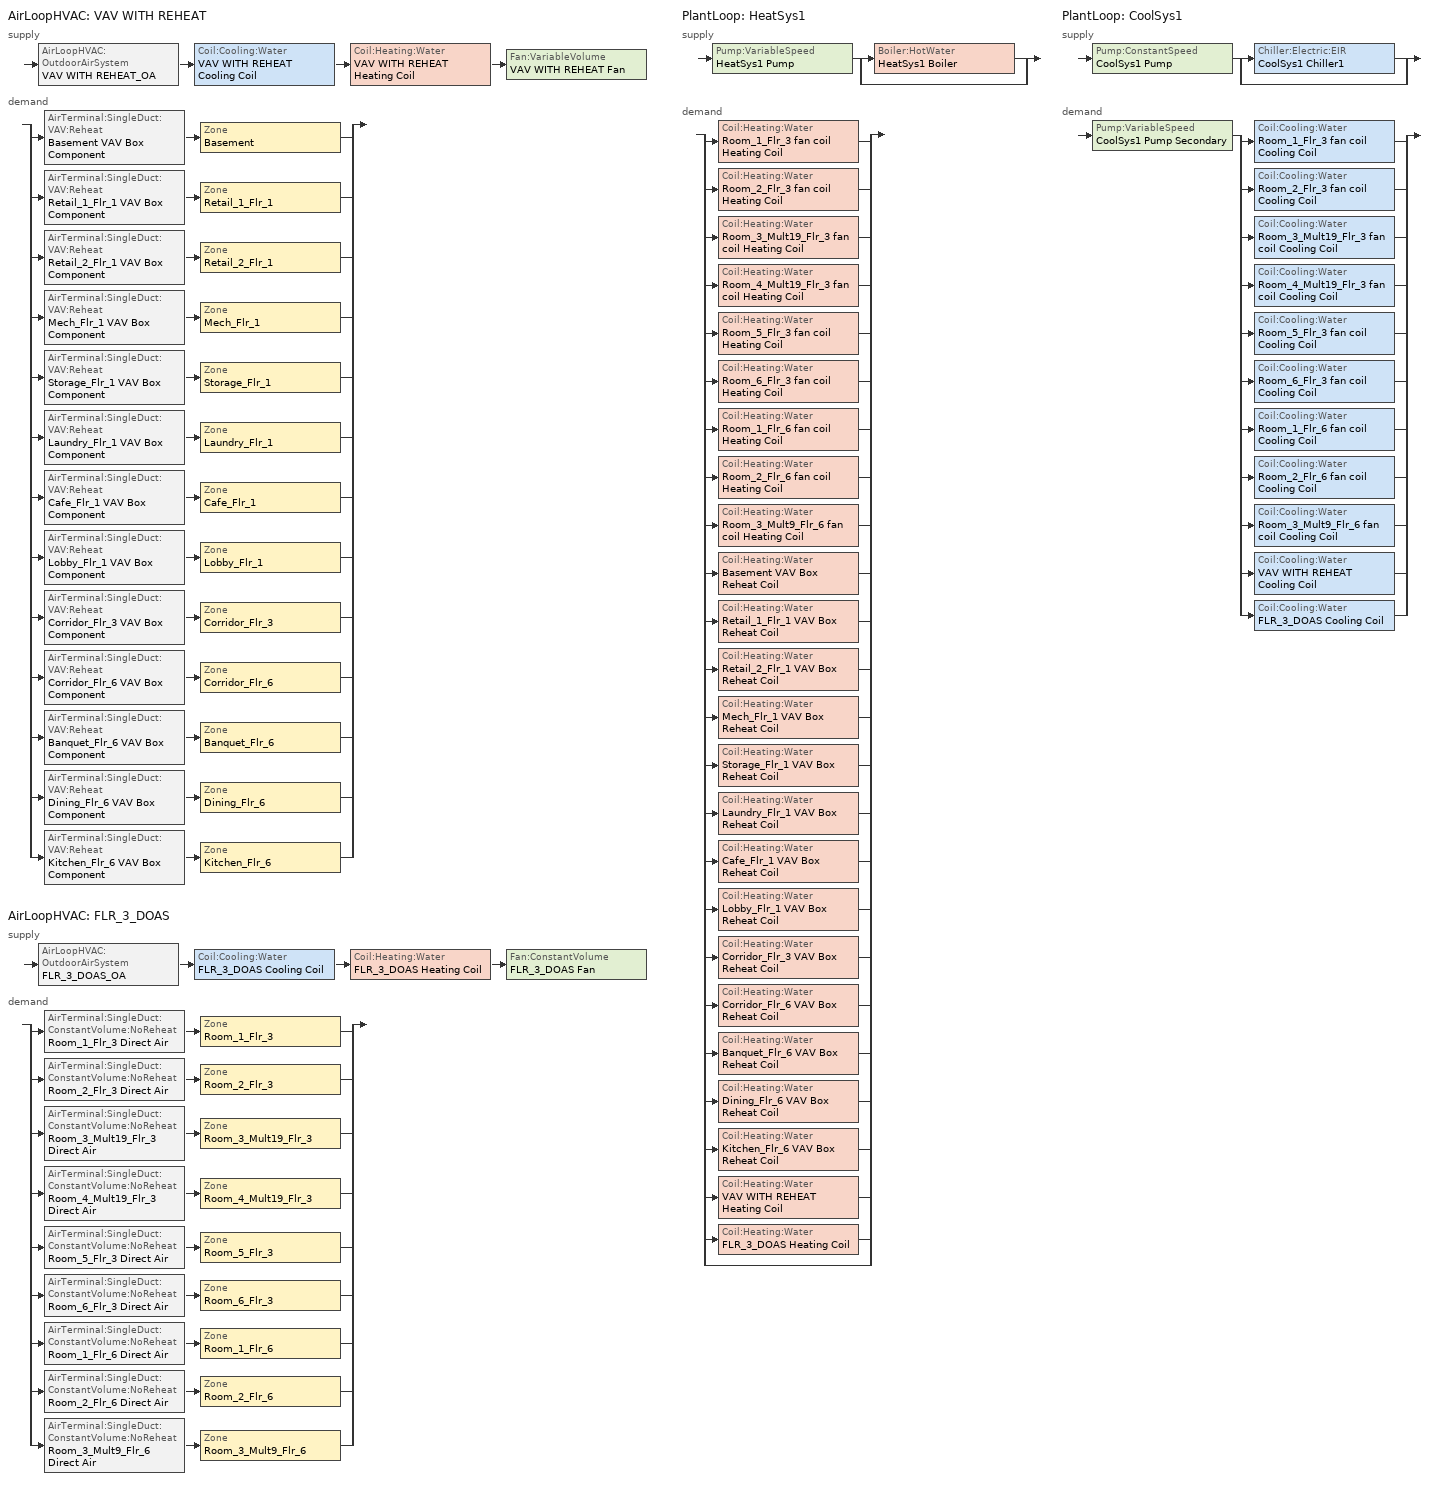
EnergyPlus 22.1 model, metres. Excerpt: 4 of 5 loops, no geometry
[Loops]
AirLoopHVAC 'VAV WITH REHEAT'
 supply: AirLoopHVAC:OutdoorAirSystem 'VAV WITH REHEAT_OA' > Coil:Cooling:Water 'VAV WITH REHEAT Cooling Coil' > Coil:Heating:Water 'VAV WITH REHEAT Heating Coil' > Fan:VariableVolume 'VAV WITH REHEAT Fan'
 demand: split
  | AirTerminal:SingleDuct:VAV:Reheat 'Basement VAV Box Component' > Zone 'Basement'
  | AirTerminal:SingleDuct:VAV:Reheat 'Retail_1_Flr_1 VAV Box Component' > Zone 'Retail_1_Flr_1'
  | AirTerminal:SingleDuct:VAV:Reheat 'Retail_2_Flr_1 VAV Box Component' > Zone 'Retail_2_Flr_1'
  | AirTerminal:SingleDuct:VAV:Reheat 'Mech_Flr_1 VAV Box Component' > Zone 'Mech_Flr_1'
  | AirTerminal:SingleDuct:VAV:Reheat 'Storage_Flr_1 VAV Box Component' > Zone 'Storage_Flr_1'
  | AirTerminal:SingleDuct:VAV:Reheat 'Laundry_Flr_1 VAV Box Component' > Zone 'Laundry_Flr_1'
  | AirTerminal:SingleDuct:VAV:Reheat 'Cafe_Flr_1 VAV Box Component' > Zone 'Cafe_Flr_1'
  | AirTerminal:SingleDuct:VAV:Reheat 'Lobby_Flr_1 VAV Box Component' > Zone 'Lobby_Flr_1'
  | AirTerminal:SingleDuct:VAV:Reheat 'Corridor_Flr_3 VAV Box Component' > Zone 'Corridor_Flr_3'
  | AirTerminal:SingleDuct:VAV:Reheat 'Corridor_Flr_6 VAV Box Component' > Zone 'Corridor_Flr_6'
  | AirTerminal:SingleDuct:VAV:Reheat 'Banquet_Flr_6 VAV Box Component' > Zone 'Banquet_Flr_6'
  | AirTerminal:SingleDuct:VAV:Reheat 'Dining_Flr_6 VAV Box Component' > Zone 'Dining_Flr_6'
  | AirTerminal:SingleDuct:VAV:Reheat 'Kitchen_Flr_6 VAV Box Component' > Zone 'Kitchen_Flr_6'
AirLoopHVAC 'FLR_3_DOAS'
 supply: AirLoopHVAC:OutdoorAirSystem 'FLR_3_DOAS_OA' > Coil:Cooling:Water 'FLR_3_DOAS Cooling Coil' > Coil:Heating:Water 'FLR_3_DOAS Heating Coil' > Fan:ConstantVolume 'FLR_3_DOAS Fan'
 demand: split
  | AirTerminal:SingleDuct:ConstantVolume:NoReheat 'Room_1_Flr_3 Direct Air' > Zone 'Room_1_Flr_3'
  | AirTerminal:SingleDuct:ConstantVolume:NoReheat 'Room_2_Flr_3 Direct Air' > Zone 'Room_2_Flr_3'
  | AirTerminal:SingleDuct:ConstantVolume:NoReheat 'Room_3_Mult19_Flr_3 Direct Air' > Zone 'Room_3_Mult19_Flr_3'
  | AirTerminal:SingleDuct:ConstantVolume:NoReheat 'Room_4_Mult19_Flr_3 Direct Air' > Zone 'Room_4_Mult19_Flr_3'
  | AirTerminal:SingleDuct:ConstantVolume:NoReheat 'Room_5_Flr_3 Direct Air' > Zone 'Room_5_Flr_3'
  | AirTerminal:SingleDuct:ConstantVolume:NoReheat 'Room_6_Flr_3 Direct Air' > Zone 'Room_6_Flr_3'
  | AirTerminal:SingleDuct:ConstantVolume:NoReheat 'Room_1_Flr_6 Direct Air' > Zone 'Room_1_Flr_6'
  | AirTerminal:SingleDuct:ConstantVolume:NoReheat 'Room_2_Flr_6 Direct Air' > Zone 'Room_2_Flr_6'
  | AirTerminal:SingleDuct:ConstantVolume:NoReheat 'Room_3_Mult9_Flr_6 Direct Air' > Zone 'Room_3_Mult9_Flr_6'
PlantLoop 'HeatSys1'
 supply: Pump:VariableSpeed 'HeatSys1 Pump' > split
  | Boiler:HotWater 'HeatSys1 Boiler'
  | bypass
 demand: split
  | Coil:Heating:Water 'Room_1_Flr_3 fan coil Heating Coil'
  | Coil:Heating:Water 'Room_2_Flr_3 fan coil Heating Coil'
  | Coil:Heating:Water 'Room_3_Mult19_Flr_3 fan coil Heating Coil'
  | Coil:Heating:Water 'Room_4_Mult19_Flr_3 fan coil Heating Coil'
  | Coil:Heating:Water 'Room_5_Flr_3 fan coil Heating Coil'
  | Coil:Heating:Water 'Room_6_Flr_3 fan coil Heating Coil'
  | Coil:Heating:Water 'Room_1_Flr_6 fan coil Heating Coil'
  | Coil:Heating:Water 'Room_2_Flr_6 fan coil Heating Coil'
  | Coil:Heating:Water 'Room_3_Mult9_Flr_6 fan coil Heating Coil'
  | Coil:Heating:Water 'Basement VAV Box Reheat Coil'
  | Coil:Heating:Water 'Retail_1_Flr_1 VAV Box Reheat Coil'
  | Coil:Heating:Water 'Retail_2_Flr_1 VAV Box Reheat Coil'
  | Coil:Heating:Water 'Mech_Flr_1 VAV Box Reheat Coil'
  | Coil:Heating:Water 'Storage_Flr_1 VAV Box Reheat Coil'
  | Coil:Heating:Water 'Laundry_Flr_1 VAV Box Reheat Coil'
  | Coil:Heating:Water 'Cafe_Flr_1 VAV Box Reheat Coil'
  | Coil:Heating:Water 'Lobby_Flr_1 VAV Box Reheat Coil'
  | Coil:Heating:Water 'Corridor_Flr_3 VAV Box Reheat Coil'
  | Coil:Heating:Water 'Corridor_Flr_6 VAV Box Reheat Coil'
  | Coil:Heating:Water 'Banquet_Flr_6 VAV Box Reheat Coil'
  | Coil:Heating:Water 'Dining_Flr_6 VAV Box Reheat Coil'
  | Coil:Heating:Water 'Kitchen_Flr_6 VAV Box Reheat Coil'
  | Coil:Heating:Water 'VAV WITH REHEAT Heating Coil'
  | Coil:Heating:Water 'FLR_3_DOAS Heating Coil'
  | bypass
PlantLoop 'CoolSys1'
 supply: Pump:ConstantSpeed 'CoolSys1 Pump' > split
  | Chiller:Electric:EIR 'CoolSys1 Chiller1'
  | bypass
 demand: Pump:VariableSpeed 'CoolSys1 Pump Secondary' > split
  | Coil:Cooling:Water 'Room_1_Flr_3 fan coil Cooling Coil'
  | Coil:Cooling:Water 'Room_2_Flr_3 fan coil Cooling Coil'
  | Coil:Cooling:Water 'Room_3_Mult19_Flr_3 fan coil Cooling Coil'
  | Coil:Cooling:Water 'Room_4_Mult19_Flr_3 fan coil Cooling Coil'
  | Coil:Cooling:Water 'Room_5_Flr_3 fan coil Cooling Coil'
  | Coil:Cooling:Water 'Room_6_Flr_3 fan coil Cooling Coil'
  | Coil:Cooling:Water 'Room_1_Flr_6 fan coil Cooling Coil'
  | Coil:Cooling:Water 'Room_2_Flr_6 fan coil Cooling Coil'
  | Coil:Cooling:Water 'Room_3_Mult9_Flr_6 fan coil Cooling Coil'
  | Coil:Cooling:Water 'VAV WITH REHEAT Cooling Coil'
  | Coil:Cooling:Water 'FLR_3_DOAS Cooling Coil'
[Refrigeration:Case] Availability Schedule=ALWAYS_ON; Zone=Kitchen_Flr_6; Rated Ambient Temperature {C}=23.88; Rated Ambient Relative Humidity {percent}=55; Latent Case Credit Curve Type=CaseTemperatureMethod; Case Lighting Schedule=walkin_occ_lght_SCH_2; Fraction of Lighting Energy to Case=1; Case Anti-Sweat Heater Power per Unit Length {W/m}=0; Minimum Anti-Sweat Heater Power per Unit Length {W/m}=0; Anti-Sweat Heater Control Type=None; Humidity at Zero Anti-Sweat Heater Energy {percent}=0; Case Height {m}=0; Defrost Energy Correction Curve Type=None
Name | Rated Total Cooling Capacity per Unit Length {W/m} | Rated Latent Heat Ratio | Rated Runtime Fraction | Case Length {m} | Case Operating Temperature {C} | Latent Case Credit Curve | Standard Case Fan Power per Unit Length {W/m} | Operating Case Fan Power per Unit Length {W/m} | Standard Case Lighting Power per Unit Length {W/m} | Fraction of Anti-Sweat Heater Energy to Case | Case Defrost Power per Unit Length {W/m} | Case Defrost Type | Case Defrost Schedule | Case Defrost Drip-Down Schedule | Under Case HVAC Return Air Fraction | Refrigerated Case Restocking Schedule | Case Credit Fraction Schedule
Kitchen_Flr_6_Case:1_WALKINFREEZER | 367 | 0.1 | 0.4 | 7.32 | -23 | Kitchen_Flr_6_Case:1_WALKINFREEZERSingleShelfHorizontal_LatentEnergyMult | 9.71429 | 9.71429 | 16.4 | 0 | 273 | ELECTRIC | Kitchen_Flr_6_Case:1_WALKINFREEZER_CaseDefrost2aDaySched | Kitchen_Flr_6_Case:1_WALKINFREEZER_CaseDripDown2aDaySched | 0 | Kitchen_Flr_6_Case:1_WALKINFREEZER_WalkInStockingSched | Kitchen_Flr_6_Case:1_WALKINFREEZER_CaseCreditReduxSched
Kitchen_Flr_6_Case:2_SELFCONTAINEDDISPLAYCASE | 734 | 0.08 | 0.85 | 3.66 | 2 | Kitchen_Flr_6_Case:2_SELFCONTAINEDDISPLAYCASEMultiShelfVertical_LatentEnergyMult | 15.7143 | 15.7143 | 33 | 0.2 | 0 | NONE |  |  | 0.05 | Kitchen_Flr_6_Case:2_SELFCONTAINEDDISPLAYCASE_CaseStockingSched
[Refrigeration:CompressorRack] Heat Rejection Location=ZONE; Design Condenser Fan Power {W}=350; Condenser Type=AIRCOOLED
Name | Design Compressor Rack COP {W/W} | Compressor Rack COP Function of Temperature Curve | Condenser Fan Power Function of Temperature Curve | Refrigeration Case Name or WalkIn Name or CaseAndWalkInList
RACK1 | 2.32 | RACK1_RackCOPfTCurve | RACK1_RackCondFanCurve2 | Kitchen_Flr_6_Case:1_WALKINFREEZER
RACK2 | 6.98 | RACK2_RackCOPfTCurve |  | Kitchen_Flr_6_Case:2_SELFCONTAINEDDISPLAYCASE
[EnergyManagementSystem:Sensor]
Name | Output:Variable or Output:Meter Index Key | Output:Variable or Output:Meter
vav_with_reheat_OA_VRP | VAV WITH REHEAT | Air System Outdoor Air Mechanical Ventilation Requested Mass Flow Rate
vav_with_reheat_OA | VAV WITH REHEAT | Air System Outdoor Air Mass Flow Rate
vav_with_reheat_SUPPLY_FLOW | VAV WITH REHEAT_OA-VAV WITH REHEAT_CoolCNode | System Node Standard Density Volume Flow Rate
S_Sliding_Door_Ventilation_Sensor | ROOM_3_MULT19_FLR_3 | Zone Ventilation Standard Density Volume Flow Rate
N_Sliding_Door_Ventilation_Sensor | ROOM_4_MULT19_FLR_3 | Zone Ventilation Standard Density Volume Flow Rate
BoilerPLR | HeatSys1 Boiler | Boiler Part Load Ratio
[EnergyManagementSystem:Program]
Door_Switch_Enabled_Thermostat_Reset_Program_N_LivingUnit: IF (N_Sliding_Door_Ventilation_Sensor > 0); SET timesteps_after_doorshut_north = 0; SET N_LivingUnit_CLGSETP_Actuator = 32.22; SET N_LivingUnit_HTGSETP_Actuator = 12.78; ELSEIF N_LivingUnit_CLGSETP_Actuator > 24.4; SET timesteps_after_doorshut_north = timesteps_after_doorshut_north + 1; IF timesteps_after_doorshut_north == 1; SET N_LivingUnit_CLGSETP_Actuator = 30; SET N_LivingUnit_HTGSETP_Actuator = 14; ELSEIF timesteps_after_doorshut_north == 2; SET N_LivingUnit_CLGSETP_Actuator = 28; SET N_LivingUnit_HTGSETP_Actuator = 16; ELSEIF timesteps_after_doorshut_north == 3; SET N_LivingUnit_CLGSETP_Actuator = 26; SET N_LivingUnit_HTGSETP_Actuator = 18; ELSEIF timesteps_after_doorshut_north == 4; SET N_LivingUnit_CLGSETP_Actuator = 25; SET N_LivingUnit_HTGSETP_Actuator = 20; SET N_LivingUnit_CLGSETP_Actuator = null; SET N_LivingUnit_HTGSETP_Actuator = null; ENDIF; ELSE; SET timesteps_after_doorshut_north = 0; SET N_LivingUnit_CLGSETP_Actuator = null; SET N_LivingUnit_HTGSETP_Actuator = null; ENDIF
SetBoilerPar: SET CapRated =  479449.68; SET EtRated =  0.945; SET CapRated = (CapRated *3.412)/1000; SET SkinLossRate = 0.02; SET BoilerType = 1; IF BoilerType  == 1; IF CapRated >10000; SET PLRx = 0.2; ELSEIF CapRated >5000; SET PLRx = 0.25; ELSEIF CapRated >1000; SET PLRx = 0.33; ELSE; SET BoilerType = 2; SET PLRx = 0.2; ENDIF; ELSE; SET PLRx = 0.2; ENDIF; IF BoilerType == 1; SET CurveX = 0.975 + 0.305 * PLRx - 0.527 * (PLRx^2) + 0.249 * (PLRx^3); ELSEIF BoilerType == 2; SET CurveX = 0.907 + 0.320 * PLRx - 0.420 * (PLRx^2) + 0.193 * (PLRx^3); ELSE; SET CurveX = 0.492 + 1.41 * PLRx - 1.529 * (PLRx^2) + 0.628 * (PLRx^3); ENDIF; SET LoadX = CapRated * PLRx; SET Etx = CurveX * EtRated; SET InputEx = LoadX/Etx; SET SkinEx = CapRated * SkinLossRate; SET Ecx = (LoadX + SkinEx)/InputEx
SetBoilerCurve: IF BoilerPLR >= PLRx; IF BoilerType == 1; SET BoilerCurve = 0.975 + 0.305*BoilerPLR - 0.527*(BoilerPLR^2) + 0.249*(BoilerPLR^3); ELSEIF BoilerType == 2; SET BoilerCurve = 0.907 + 0.320*BoilerPLR - 0.420*(BoilerPLR^2) + 0.193*(BoilerPLR^3); ELSE; SET BoilerCurve = 0.492 + 1.41*BoilerPLR - 1.529*(BoilerPLR^2) + 0.628*(BoilerPLR^3); ENDIF; ELSE; IF BoilerPLR == 0; SET BoilerCurve = NULL; ELSE; IF BoilerPLR <0.05; SET BoilerCurve = (0.05/(0.05 + SkinLossRate)) * (Ecx/EtRated); ELSE; SET BoilerCurve = (BoilerPLR/(BoilerPLR + SkinLossRate)) * (Ecx/EtRated); ENDIF; ENDIF; ENDIF
[EnergyManagementSystem:ProgramCallingManager]
Transformer_Load_Prog_Manager: AfterPredictorAfterHVACManagers; Transformer_Load_Prog
[DesignSpecification:ZoneAirDistribution] Zone Air Distribution Effectiveness in Cooling Mode=1; Zone Air Distribution Effectiveness in Heating Mode=1
Name | Minimum Zone Ventilation Efficiency
VAV_Zone_AirDistribution | 0.6
CM DSZAD Building
[ThermostatSetpoint:DualSetpoint]
Name | Heating Setpoint Temperature Schedule | Cooling Setpoint Temperature Schedule
VacGuestRoom Thermostat Dual SP Control | VacGuestRoom_HtgSP_Sch | VacGuestRoom_ClgSP_Sch
S OccGuestRoom Thermostat Dual SP Control | OBCReset_S_OccGuestRoom_HtgSP_Sch_20min | OBCReset_S_OccGuestRoom_ClgSP_Sch_20min
N OccGuestRoom Thermostat Dual SP Control | OBCReset_N_OccGuestRoom_HtgSP_Sch_20min | OBCReset_N_OccGuestRoom_ClgSP_Sch_20min
Basement Dual SP Control; Retail_1_Flr_1 Dual SP Control; Retail_2_Flr_1 Dual SP Control; Mech_Flr_1 Dual SP Control; Storage_Flr_1 Dual SP Control; Laundry_Flr_1 Dual SP Control; Cafe_Flr_1 Dual SP Control; Lobby_Flr_1 Dual SP Control; Corridor_Flr_3 Dual SP Control; Corridor_Flr_6 Dual SP Control; Banquet_Flr_6 Dual SP Control; Dining_Flr_6 Dual SP Control; Kitchen_Flr_6 Dual SP Control | HTGSETP_SCH | CLGSETP_SCH
[Sizing:Plant]
Name | Loop Type | Design Loop Exit Temperature {C} | Loop Design Temperature Difference {deltaC}
HeatSys1 | Heating | 60 | 11.11
CoolSys1 | Cooling | 6.7 | 8.33
[Pump:VariableSpeed]
HeatSys1 Pump: AUTOSIZE, 180705.7, AUTOSIZE, 0.909, 0, 0, 3.2485, -4.7443, 2.5295, Intermittent, 1.4999
CoolSys1 Pump Secondary: autosize, 105798, autosize, 0.909, 0, 0, 3.2485, -4.7443, 2.5295, 0, Intermittent, 1.3889
[Boiler:HotWater]
HeatSys1 Boiler: Fuel Type=NaturalGas; Nominal Capacity {W}=479450; Nominal Thermal Efficiency=0.945; Efficiency Curve Temperature Evaluation Variable=EnteringBoiler; Normalized Boiler Efficiency Curve=CondensingBoiler_Perf_One_Boiler; Design Water Flow Rate {m3/s}=AUTOSIZE; Minimum Part Load Ratio=0; Maximum Part Load Ratio=1.2; Optimum Part Load Ratio=1; Water Outlet Upper Temperature Limit {C}=95; Boiler Flow Mode=LeavingSetpointModulated; Parasitic Electric Load {W}=0; Sizing Factor=1
[SetpointManager:ReturnTemperature:HotWater]
HeatSys1 Loop Setpoint Manager: Minimum Supply Temperature Setpoint {C}=10; Maximum Supply Temperature Setpoint {C}=60; Return Temperature Setpoint Input Type=Constant; Return Temperature Setpoint Constant Value {C}=48.89
[PlantLoop] Fluid Type=Water; Maximum Loop Flow Rate {m3/s}=AUTOSIZE; Minimum Loop Flow Rate {m3/s}=0
Name | Plant Equipment Operation Scheme | Maximum Loop Temperature {C} | Minimum Loop Temperature {C} | Plant Loop Volume {m3} | Load Distribution Scheme | Common Pipe Simulation
HeatSys1 | HeatSys1 Loop Operation Scheme List | 100 | 10 | AUTOSIZE | Optimal
CoolSys1 | CoolSys1 Loop Operation Scheme List | 98 | 1 | AUTOCALCULATE | SequentialLoad | TwoWayCommonPipe
[PlantEquipmentList]
HeatSys1 Equipment List: HeatSys1 Boiler
CoolSys1 Equipment List 1: CoolSys1 Chiller1
[PlantEquipmentOperation:HeatingLoad]
HeatSys1 Operation Scheme: Load Range 1 Lower Limit {W}=0; Load Range 1 Upper Limit {W}=1000000000000000; Range 1 Equipment List=HeatSys1 Equipment List
[PlantEquipmentOperationSchemes] Control Scheme 1 Schedule=PlantOnSched
Name | Control Scheme 1
HeatSys1 Loop Operation Scheme List | HeatSys1 Operation Scheme
CoolSys1 Loop Operation Scheme List | CoolSys1 Operation Scheme
[Pump:ConstantSpeed]
CoolSys1 Pump: Design Flow Rate {m3/s}=AUTOSIZE; Design Pump Head {Pa}=73247.4; Design Power Consumption {W}=AUTOSIZE; Motor Efficiency=0.909; Fraction of Motor Inefficiencies to Fluid Stream=0; Pump Control Type=Intermittent; Design Shaft Power per Unit Flow Rate per Unit Head {W/((m3/s)-Pa)}=1.3889
[Chiller:Electric:EIR]
CoolSys1 Chiller1: Reference Capacity {W}=620034; Reference COP {W/W}=2.96; Reference Leaving Chilled Water Temperature {C}=6.67; Reference Entering Condenser Fluid Temperature {C}=35; Reference Chilled Water Flow Rate {m3/s}=AutoSize; Reference Condenser Fluid Flow Rate {m3/s}=AutoSize; Cooling Capacity Function of Temperature Curve=AC_2010_PA_CAPFT; Electric Input to Cooling Output Ratio Function of Temperature Curve=AC_2010_PA_EIRFT; Electric Input to Cooling Output Ratio Function of Part Load Ratio Curve=AC_GT150_2010_PA_EIRFPLR; Minimum Part Load Ratio=0.15; Maximum Part Load Ratio=1; Optimum Part Load Ratio=0.8; Minimum Unloading Ratio=0.15; Condenser Type=AIRCOOLED; Leaving Chilled Water Lower Temperature Limit {C}=5; Chiller Flow Mode=LeavingSetpointModulated; Design Heat Recovery Water Flow Rate {m3/s}=0
[PlantEquipmentOperation:CoolingLoad]
CoolSys1 Operation Scheme: Load Range 1 Lower Limit {W}=0; Load Range 1 Upper Limit {W}=100000000000000; Range 1 Equipment List=CoolSys1 Equipment List 1
[SetpointManager:Scheduled] Control Variable=Temperature; Schedule=CW-Loop-Temp-Schedule
Name | Setpoint Node or NodeList
CoolSys1 Loop Plant Demand Inlet Setpoint Manager | CoolSys1 Demand Inlet Node
CoolSys1 Loop Setpoint Manager | CoolSys1 Supply Outlet Node
CoolSys1 Chiller1 Setpoint Manager | CoolSys1 Supply Equipment Outlet Node 1
[Sizing:System] Central Heating Maximum System Air Flow Ratio=0.3; Preheat Design Temperature {C}=7; Preheat Design Humidity Ratio {kgWater/kgDryAir}=0.008; Precool Design Temperature {C}=12.8; Precool Design Humidity Ratio {kgWater/kgDryAir}=0.008; Central Cooling Design Supply Air Temperature {C}=12.8; Central Heating Design Supply Air Temperature {C}=16.7; Type of Zone Sum to Use=Coincident; Central Cooling Design Supply Air Humidity Ratio {kgWater/kgDryAir}=0.0085; Central Heating Design Supply Air Humidity Ratio {kgWater/kgDryAir}=0.008; System Outdoor Air Method=ZoneSum
Name | Type of Load to Size On | Design Outdoor Air Flow Rate {m3/s} | 100% Outdoor Air in Cooling | 100% Outdoor Air in Heating | Cooling Supply Air Flow Rate Method | Cooling Supply Air Flow Rate {m3/s} | Heating Supply Air Flow Rate Method | Heating Supply Air Flow Rate {m3/s}
VAV WITH REHEAT | Sensible | 9.3292 | No | No | DesignDay | 0 | DesignDay | 0
FLR_3_DOAS | VentilationRequirement | 2.05125 | Yes | Yes | Flow/System | 2.05125 | Flow/System | 2.05125
[AirLoopHVAC] Design Supply Air Flow Rate {m3/s}=AUTOSIZE
VAV WITH REHEAT; FLR_3_DOAS
[SetpointManager:Warmest]
VAV WITH REHEAT Supply Air Temperature Manager: Control Variable=Temperature; HVAC Air Loop=VAV WITH REHEAT; Minimum Setpoint Temperature {C}=12.8; Maximum Setpoint Temperature {C}=15.6; Strategy=MaximumTemperature; Setpoint Node or NodeList=VAV WITH REHEAT Supply Equipment Outlet Node
[SetpointManager:MixedAir] Control Variable=Temperature
Name | Setpoint Node or NodeList
VAV WITH REHEAT_CoolC SAT Manager | VAV WITH REHEAT_CoolC-VAV WITH REHEAT_HeatCNode
VAV WITH REHEAT_HeatC MixedAir Manager | VAV WITH REHEAT_HeatC-VAV WITH REHEAT FanNode
VAV WITH REHEAT_OAMixed Air Temp Manager | VAV WITH REHEAT_OA-VAV WITH REHEAT_CoolCNode
FLR_3_DOAS_CoolC SAT Manager | FLR_3_DOAS_CoolC-FLR_3_DOAS_HeatCNode
FLR_3_DOAS_HeatC MixedAir Manager | FLR_3_DOAS_HeatC-FLR_3_DOAS FanNode
FLR_3_DOAS_OAMixed Air Temp Manager | FLR_3_DOAS_OA-FLR_3_DOAS_CoolCNode
[Controller:OutdoorAir] Maximum Outdoor Air Flow Rate {m3/s}=AUTOSIZE; Economizer Control Action Type=ModulateFlow; Lockout Type=LockoutWithHeating; Minimum Limit Type=FixedMinimum; Heat Recovery Bypass Control Type=BypassWhenWithinEconomizerLimits
Name | Minimum Outdoor Air Flow Rate {m3/s} | Economizer Control Type | Economizer Maximum Limit Enthalpy {J/kg} | Minimum Outdoor Air Schedule | Maximum Fraction of Outdoor Air Schedule | Mechanical Ventilation Controller | Minimum Fraction of Outdoor Air Schedule
VAV WITH REHEAT_OA_Controller | 0 | DifferentialDryBulb | 64000 | MinOA_MotorizedDamper_Sched | VAV WITH REHEAT Max OA Fraction | VAV WITH REHEAT_DCV
FLR_3_DOAS_OA_Controller | AUTOSIZE | DifferentialDrybulb |  | MinOA_Sched |  |  | FLR_3_DOAS_OAminOAFracSchedule
[Fan:VariableVolume]
VAV WITH REHEAT Fan: Availability Schedule=HVACOperationSchd; Fan Total Efficiency=0.6201; Pressure Rise {Pa}=1389.42; Maximum Flow Rate {m3/s}=AUTOSIZE; Fan Power Minimum Flow Rate Input Method=FixedFlowRate; Fan Power Minimum Air Flow Rate {m3/s}=0; Motor Efficiency=0.954; Motor In Airstream Fraction=1; Fan Power Coefficient 1=0.0408; Fan Power Coefficient 2=0.088; Fan Power Coefficient 3=-0.0729; Fan Power Coefficient 4=0.9437; Fan Power Coefficient 5=0
[SetpointManager:OutdoorAirPretreat] Control Variable=Temperature; Minimum Setpoint Temperature {C}=-99; Maximum Setpoint Temperature {C}=99; Minimum Setpoint Humidity Ratio {kgWater/kgDryAir}=0.00001; Maximum Setpoint Humidity Ratio {kgWater/kgDryAir}=1
Name | Setpoint Node or NodeList
VAV WITH REHEAT Heat Exchanger Supply Air Temp Manager | VAV WITH REHEAT Heat Recovery Outlet Node
FLR_3_DOAS Heat Exchanger Supply Air Temp Manager | FLR_3_DOAS Heat Recovery Outlet Node
[HeatExchanger:AirToAir:SensibleAndLatent] Availability Schedule=Always_On; Nominal Supply Air Flow Rate {m3/s}=AUTOSIZE; Sensible Effectiveness at 100% Heating Air Flow=0.7; Latent Effectiveness at 100% Heating Air Flow=0.6; Sensible Effectiveness at 75% Heating Air Flow=0.7; Latent Effectiveness at 75% Heating Air Flow=0.6; Sensible Effectiveness at 100% Cooling Air Flow=0.75; Latent Effectiveness at 100% Cooling Air Flow=0.6; Sensible Effectiveness at 75% Cooling Air Flow=0.75; Latent Effectiveness at 75% Cooling Air Flow=0.6; Supply Air Outlet Temperature Control=Yes; Heat Exchanger Type=Rotary; Frost Control Type=ExhaustOnly; Threshold Temperature {C}=-23.3; Initial Defrost Time Fraction=0.167; Rate of Defrost Time Fraction Increase {1/K}=1.44
Name | Nominal Electric Power {W}
VAV WITH REHEAT OA Heat Recovery | 6743.701
FLR_3_DOAS OA Heat Recovery | 1521.82
[Controller:MechanicalVentilation]
VAV WITH REHEAT_DCV: Availability Schedule=ALWAYS_ON; Demand Controlled Ventilation=Yes; System Outdoor Air Method=Standard62.1VentilationRateProcedure; Zone 1=Basement; Design Specification Outdoor Air Object Name 1=SZ DSOA Basement; Design Specification Zone Air Distribution Object Name 1=CM DSZAD Building; Zone 2=Retail_1_Flr_1; Design Specification Outdoor Air Object Name 2=SZ DSOA Retail_1_Flr_1; Design Specification Zone Air Distribution Object Name 2=CM DSZAD Building; Zone 3=Retail_2_Flr_1; Design Specification Outdoor Air Object Name 3=SZ DSOA Retail_2_Flr_1; Design Specification Zone Air Distribution Object Name 3=CM DSZAD Building; Zone 4=Mech_Flr_1; Design Specification Outdoor Air Object Name 4=SZ DSOA Mech_Flr_1; Design Specification Zone Air Distribution Object Name 4=CM DSZAD Building; Zone 5=Storage_Flr_1; Design Specification Outdoor Air Object Name 5=SZ DSOA Storage_Flr_1; Design Specification Zone Air Distribution Object Name 5=CM DSZAD Building; Zone 6=Laundry_Flr_1; Design Specification Outdoor Air Object Name 6=SZ DSOA Laundry_Flr_1; Design Specification Zone Air Distribution Object Name 6=CM DSZAD Building; Zone 7=Cafe_Flr_1; Design Specification Outdoor Air Object Name 7=SZ DSOA Cafe_Flr_1; Design Specification Zone Air Distribution Object Name 7=CM DSZAD Building; Zone 8=Lobby_Flr_1; Design Specification Outdoor Air Object Name 8=SZ DSOA Lobby_Flr_1; Design Specification Zone Air Distribution Object Name 8=CM DSZAD Building; Zone 9=Corridor_Flr_3; Design Specification Outdoor Air Object Name 9=SZ DSOA Corridor_Flr_3; Design Specification Zone Air Distribution Object Name 9=CM DSZAD Building; Zone 10=Corridor_Flr_6; Design Specification Outdoor Air Object Name 10=SZ DSOA Corridor_Flr_6; Design Specification Zone Air Distribution Object Name 10=CM DSZAD Building; Zone 11=Banquet_Flr_6; Design Specification Outdoor Air Object Name 11=SZ DSOA Banquet_Flr_6; Design Specification Zone Air Distribution Object Name 11=CM DSZAD Building; Zone 12=Dining_Flr_6; Design Specification Outdoor Air Object Name 12=SZ DSOA Dining_Flr_6; Design Specification Zone Air Distribution Object Name 12=CM DSZAD Building; Zone 13=Kitchen_Flr_6; Design Specification Outdoor Air Object Name 13=SZ DSOA Kitchen_Flr_6; Design Specification Zone Air Distribution Object Name 13=CM DSZAD Building
[Coil:Cooling:Water] Availability Schedule=Always_On; Design Water Flow Rate {m3/s}=Autosize; Design Air Flow Rate {m3/s}=Autosize; Design Inlet Water Temperature {C}=Autosize; Design Inlet Air Temperature {C}=Autosize; Design Outlet Air Temperature {C}=Autosize; Design Inlet Air Humidity Ratio {kgWater/kgDryAir}=Autosize; Design Outlet Air Humidity Ratio {kgWater/kgDryAir}=Autosize; Type of Analysis=SimpleAnalysis; Heat Exchanger Configuration=CrossFlow
VAV WITH REHEAT Cooling Coil; FLR_3_DOAS Cooling Coil; Room_1_Flr_3 fan coil Cooling Coil; Room_2_Flr_3 fan coil Cooling Coil; Room_3_Mult19_Flr_3 fan coil Cooling Coil; Room_4_Mult19_Flr_3 fan coil Cooling Coil; Room_5_Flr_3 fan coil Cooling Coil; Room_6_Flr_3 fan coil Cooling Coil; Room_1_Flr_6 fan coil Cooling Coil; Room_2_Flr_6 fan coil Cooling Coil; Room_3_Mult9_Flr_6 fan coil Cooling Coil
[Controller:WaterCoil] Control Variable=Temperature; Actuator Variable=FLOW; Maximum Actuated Flow {m3/s}=AUTOSIZE; Minimum Actuated Flow {m3/s}=0
Name | Action | Controller Convergence Tolerance {deltaC}
VAV WITH REHEAT_CoolC_Controller; FLR_3_DOAS_CoolC_Controller | REVERSE
VAV WITH REHEAT_HeatC_Controller; FLR_3_DOAS_HeatC_Controller | NORMAL | 0.0001
[Coil:Heating:Water] Availability Schedule=Always_On; U-Factor Times Area Value {W/K}=AUTOSIZE; Maximum Water Flow Rate {m3/s}=AUTOSIZE; Performance Input Method=UFactorTimesAreaAndDesignWaterFlowRate; Rated Capacity {W}=AUTOSIZE; Rated Inlet Water Temperature {C}=60; Rated Outlet Water Temperature {C}=48.89
Name | Rated Inlet Air Temperature {C} | Rated Outlet Air Temperature {C}
VAV WITH REHEAT Heating Coil; FLR_3_DOAS Heating Coil | 2.8 | 12.8
Basement VAV Box Reheat Coil; Retail_1_Flr_1 VAV Box Reheat Coil; Retail_2_Flr_1 VAV Box Reheat Coil; Mech_Flr_1 VAV Box Reheat Coil; Storage_Flr_1 VAV Box Reheat Coil; Laundry_Flr_1 VAV Box Reheat Coil; Cafe_Flr_1 VAV Box Reheat Coil; Lobby_Flr_1 VAV Box Reheat Coil; Corridor_Flr_3 VAV Box Reheat Coil; Corridor_Flr_6 VAV Box Reheat Coil; Banquet_Flr_6 VAV Box Reheat Coil; Dining_Flr_6 VAV Box Reheat Coil; Kitchen_Flr_6 VAV Box Reheat Coil; Room_1_Flr_3 fan coil Heating Coil; Room_2_Flr_3 fan coil Heating Coil; Room_3_Mult19_Flr_3 fan coil Heating Coil; Room_4_Mult19_Flr_3 fan coil Heating Coil; Room_5_Flr_3 fan coil Heating Coil; Room_6_Flr_3 fan coil Heating Coil; Room_1_Flr_6 fan coil Heating Coil; Room_2_Flr_6 fan coil Heating Coil; Room_3_Mult9_Flr_6 fan coil Heating Coil | 16.6 | 32.2
[Sizing:Zone] Zone Cooling Design Supply Air Temperature Input Method=SupplyAirTemperature; Zone Cooling Design Supply Air Temperature {C}=12.8; Zone Heating Design Supply Air Temperature Input Method=SupplyAirTemperature; Zone Heating Design Supply Air Temperature {C}=40; Zone Cooling Design Supply Air Humidity Ratio {kg-H2O/kg-air}=0.0085; Zone Heating Design Supply Air Humidity Ratio {kgWater/kgDryAir}=0.008; Cooling Design Air Flow Rate {m3/s}=0; Cooling Minimum Air Flow Fraction=0; Heating Design Air Flow Method=DesignDay; Heating Design Air Flow Rate {m3/s}=0
Name | Design Specification Outdoor Air Object | Cooling Design Air Flow Method | Design Specification Zone Air Distribution Object | Cooling Minimum Air Flow {m3/s}
Basement | SZ DSOA Basement | DesignDay | VAV_Zone_AirDistribution
Retail_1_Flr_1 | SZ DSOA Retail_1_Flr_1 | DesignDay | VAV_Zone_AirDistribution
Retail_2_Flr_1 | SZ DSOA Retail_2_Flr_1 | DesignDay | VAV_Zone_AirDistribution
Mech_Flr_1 | SZ DSOA Mech_Flr_1 | DesignDay | VAV_Zone_AirDistribution
Storage_Flr_1 | SZ DSOA Storage_Flr_1 | DesignDay | VAV_Zone_AirDistribution
Laundry_Flr_1 | SZ DSOA Laundry_Flr_1 | DesignDayWithLimit | VAV_Zone_AirDistribution | 0
Cafe_Flr_1 | SZ DSOA Cafe_Flr_1 | DesignDay | VAV_Zone_AirDistribution
Lobby_Flr_1 | SZ DSOA Lobby_Flr_1 | DesignDay | VAV_Zone_AirDistribution
Corridor_Flr_3 | SZ DSOA Corridor_Flr_3 | DesignDay | VAV_Zone_AirDistribution
Corridor_Flr_6 | SZ DSOA Corridor_Flr_6 | DesignDay | VAV_Zone_AirDistribution
Banquet_Flr_6 | SZ DSOA Banquet_Flr_6 | DesignDay | VAV_Zone_AirDistribution
Dining_Flr_6 | SZ DSOA Dining_Flr_6 | DesignDay | VAV_Zone_AirDistribution
Kitchen_Flr_6 | SZ DSOA Kitchen_Flr_6 | DesignDayWithLimit | VAV_Zone_AirDistribution | 0.141584
Room_1_Flr_3 | SZ DSOA Room_1_Flr_3 | DesignDay
Room_2_Flr_3 | SZ DSOA Room_2_Flr_3 | DesignDay
Room_3_Mult19_Flr_3 | SZ DSOA Room_3_Mult19_Flr_3 | DesignDay
Room_4_Mult19_Flr_3 | SZ DSOA Room_4_Mult19_Flr_3 | DesignDay
Room_5_Flr_3 | SZ DSOA Room_5_Flr_3 | DesignDay
Room_6_Flr_3 | SZ DSOA Room_6_Flr_3 | DesignDay
Room_1_Flr_6 | SZ DSOA Room_1_Flr_6 | DesignDay
Room_2_Flr_6 | SZ DSOA Room_2_Flr_6 | DesignDay
Room_3_Mult9_Flr_6 | SZ DSOA Room_3_Mult9_Flr_6 | DesignDay
[DesignSpecification:OutdoorAir]
Name | Outdoor Air Method | Outdoor Air Flow per Zone Floor Area {m3/s-m2} | Outdoor Air Flow per Person {m3/s-person}
SZ DSOA Basement | Flow/Area | 0.0004318
SZ DSOA Retail_1_Flr_1 | Flow/Area | 0.0011811
SZ DSOA Retail_2_Flr_1 | Sum | 0.000609599 | 0.00353961
SZ DSOA Mech_Flr_1; SZ DSOA Laundry_Flr_1 | Flow/Area | 0
SZ DSOA Storage_Flr_1 | Flow/Area | 0.000609599
SZ DSOA Cafe_Flr_1 | Sum | 0.000914399 | 0.00353961
SZ DSOA Lobby_Flr_1 | Flow/Area | 0.0014478
SZ DSOA Corridor_Flr_3; SZ DSOA Corridor_Flr_6 | Flow/Area | 0.0003048
SZ DSOA Banquet_Flr_6; SZ DSOA Dining_Flr_6 | Flow/Area | 0.0035814
SZ DSOA Kitchen_Flr_6 | Flow/Area | 0.003556
SZ DSOA Room_1_Flr_3; SZ DSOA Room_2_Flr_3; SZ DSOA Room_5_Flr_3; SZ DSOA Room_6_Flr_3; SZ DSOA Room_1_Flr_6; SZ DSOA Room_2_Flr_6 | Flow/Area | 0.000395514
SZ DSOA Room_3_Mult19_Flr_3; SZ DSOA Room_4_Mult19_Flr_3; SZ DSOA Room_3_Mult9_Flr_6 | Flow/Area | 0.000449118
[ZoneControl:Thermostat] Control Type Schedule=Dual Zone Control Type Sched
Name | Zone or ZoneList | Control 1
Basement Thermostat | Basement | Basement Dual SP Control
Retail_1_Flr_1 Thermostat | Retail_1_Flr_1 | Retail_1_Flr_1 Dual SP Control
Retail_2_Flr_1 Thermostat | Retail_2_Flr_1 | Retail_2_Flr_1 Dual SP Control
Mech_Flr_1 Thermostat | Mech_Flr_1 | Mech_Flr_1 Dual SP Control
Storage_Flr_1 Thermostat | Storage_Flr_1 | Storage_Flr_1 Dual SP Control
Laundry_Flr_1 Thermostat | Laundry_Flr_1 | Laundry_Flr_1 Dual SP Control
Cafe_Flr_1 Thermostat | Cafe_Flr_1 | Cafe_Flr_1 Dual SP Control
Lobby_Flr_1 Thermostat | Lobby_Flr_1 | Lobby_Flr_1 Dual SP Control
Corridor_Flr_3 Thermostat | Corridor_Flr_3 | Corridor_Flr_3 Dual SP Control
Corridor_Flr_6 Thermostat | Corridor_Flr_6 | Corridor_Flr_6 Dual SP Control
Banquet_Flr_6 Thermostat | Banquet_Flr_6 | Banquet_Flr_6 Dual SP Control
Dining_Flr_6 Thermostat | Dining_Flr_6 | Dining_Flr_6 Dual SP Control
Kitchen_Flr_6 Thermostat | Kitchen_Flr_6 | Kitchen_Flr_6 Dual SP Control
Room_1_Flr_3 Thermostat | Room_1_Flr_3 | S OccGuestRoom Thermostat Dual SP Control
Room_2_Flr_3 Thermostat | Room_2_Flr_3 | N OccGuestRoom Thermostat Dual SP Control
Room_3_Mult19_Flr_3 Thermostat | Room_3_Mult19_Flr_3 | VacGuestRoom Thermostat Dual SP Control
Room_4_Mult19_Flr_3 Thermostat | Room_4_Mult19_Flr_3 | N OccGuestRoom Thermostat Dual SP Control
Room_5_Flr_3 Thermostat | Room_5_Flr_3 | S OccGuestRoom Thermostat Dual SP Control
Room_6_Flr_3 Thermostat | Room_6_Flr_3 | N OccGuestRoom Thermostat Dual SP Control
Room_1_Flr_6 Thermostat | Room_1_Flr_6 | S OccGuestRoom Thermostat Dual SP Control
Room_2_Flr_6 Thermostat | Room_2_Flr_6 | N OccGuestRoom Thermostat Dual SP Control
Room_3_Mult9_Flr_6 Thermostat | Room_3_Mult9_Flr_6 | S OccGuestRoom Thermostat Dual SP Control
[Zone equipment]
Basement: Basement VAV Box Component
Retail_1_Flr_1: Retail_1_Flr_1 VAV Box Component
Retail_2_Flr_1: Retail_2_Flr_1 VAV Box Component
Mech_Flr_1: Mech_Flr_1 VAV Box Component
Storage_Flr_1: Storage_Flr_1 VAV Box Component
Laundry_Flr_1: Laundry_Flr_1 Exhaust Fan, Laundry_Flr_1 VAV Box Component
Cafe_Flr_1: Cafe_Flr_1 VAV Box Component
Lobby_Flr_1: Lobby_Flr_1 Exhaust Fan, Lobby_Flr_1 VAV Box Component
Corridor_Flr_3: Corridor_Flr_3 VAV Box Component
Corridor_Flr_6: Corridor_Flr_6 VAV Box Component
Banquet_Flr_6: Banquet_Flr_6 Exhaust Fan, Banquet_Flr_6 VAV Box Component
Dining_Flr_6: Dining_Flr_6 Exhaust Fan, Dining_Flr_6 VAV Box Component
Kitchen_Flr_6: Kitchen_Flr_6 Exhaust Fan, Kitchen_Flr_6 VAV Box Component
Room_1_Flr_3: Room_1_Flr_3 Direct Air, Room_1_Flr_3 fan coil
Room_2_Flr_3: Room_2_Flr_3 Direct Air, Room_2_Flr_3 fan coil
Room_3_Mult19_Flr_3: Room_3_Mult19_Flr_3 Direct Air, Room_3_Mult19_Flr_3 fan coil
Room_4_Mult19_Flr_3: Room_4_Mult19_Flr_3 Direct Air, Room_4_Mult19_Flr_3 fan coil
Room_5_Flr_3: Room_5_Flr_3 Direct Air, Room_5_Flr_3 fan coil
Room_6_Flr_3: Room_6_Flr_3 Direct Air, Room_6_Flr_3 fan coil
Room_1_Flr_6: Room_1_Flr_6 Direct Air, Room_1_Flr_6 fan coil
Room_2_Flr_6: Room_2_Flr_6 Direct Air, Room_2_Flr_6 fan coil
Room_3_Mult9_Flr_6: Room_3_Mult9_Flr_6 Direct Air, Room_3_Mult9_Flr_6 fan coil
[AirTerminal:SingleDuct:VAV:Reheat] Availability Schedule=ALWAYS_ON; Maximum Air Flow Rate {m3/s}=AUTOSIZE; Zone Minimum Air Flow Input Method=Constant; Maximum Hot Water or Steam Flow Rate {m3/s}=AUTOSIZE; Minimum Hot Water or Steam Flow Rate {m3/s}=0; Convergence Tolerance=0.001; Damper Heating Action=ReverseWithLimits; Maximum Flow Fraction During Reheat=0.5; Maximum Reheat Air Temperature {C}=40
Name | Constant Minimum Air Flow Fraction | Reheat Coil
Basement VAV Box Component | 0.523 | Basement VAV Box Reheat Coil
Retail_1_Flr_1 VAV Box Component | 0.348 | Retail_1_Flr_1 VAV Box Reheat Coil
Retail_2_Flr_1 VAV Box Component | 0.566 | Retail_2_Flr_1 VAV Box Reheat Coil
Mech_Flr_1 VAV Box Component | 0.01 | Mech_Flr_1 VAV Box Reheat Coil
Storage_Flr_1 VAV Box Component | 0.763 | Storage_Flr_1 VAV Box Reheat Coil
Laundry_Flr_1 VAV Box Component | 0.01 | Laundry_Flr_1 VAV Box Reheat Coil
Cafe_Flr_1 VAV Box Component | 0.636 | Cafe_Flr_1 VAV Box Reheat Coil
Lobby_Flr_1 VAV Box Component | 0.538 | Lobby_Flr_1 VAV Box Reheat Coil
Corridor_Flr_3 VAV Box Component | 0.56 | Corridor_Flr_3 VAV Box Reheat Coil
Corridor_Flr_6 VAV Box Component | 0.237 | Corridor_Flr_6 VAV Box Reheat Coil
Banquet_Flr_6 VAV Box Component | 0.699 | Banquet_Flr_6 VAV Box Reheat Coil
Dining_Flr_6 VAV Box Component | 0.665 | Dining_Flr_6 VAV Box Reheat Coil
Kitchen_Flr_6 VAV Box Component | 0.209 | Kitchen_Flr_6 VAV Box Reheat Coil
[Fan:ZoneExhaust]
Name | Availability Schedule | Fan Total Efficiency | Pressure Rise {Pa} | Maximum Flow Rate {m3/s} | Balanced Exhaust Fraction Schedule
Laundry_Flr_1 Exhaust Fan | Hours_of_operation | 0.385 | 125 | 0.235974 | Laundry_Flr_1 Exhaust Fan Balanced Exhaust Fraction Schedule
Lobby_Flr_1 Exhaust Fan | Hours_of_operation | 1 | 0 | 0.235974
Banquet_Flr_6 Exhaust Fan; Dining_Flr_6 Exhaust Fan | Kitchen_Exhaust_SCH | 1 | 0 | 0.873103
Kitchen_Flr_6 Exhaust Fan | Kitchen_Exhaust_SCH | 0.385 | 125 | 1.88779 | Kitchen Exhaust Fan Balanced Exhaust Fraction Schedule
[SetpointManager:OutdoorAirReset]
FLR_3_DOAS Supply Air Temperature Manager: Control Variable=Temperature; Setpoint at Outdoor Low Temperature {C}=15.5; Outdoor Low Temperature {C}=15.5; Setpoint at Outdoor High Temperature {C}=12.8; Outdoor High Temperature {C}=21; Setpoint Node or NodeList=FLR_3_DOAS Supply Equipment Outlet Node
[Fan:ConstantVolume]
FLR_3_DOAS Fan: Availability Schedule=HVACOperationSchd; Fan Total Efficiency=0.58175; Pressure Rise {Pa}=622.5; Maximum Flow Rate {m3/s}=2.05125; Motor Efficiency=0.895; Motor In Airstream Fraction=1
[ZoneHVAC:FourPipeFanCoil] Availability Schedule=ALWAYS_ON; Capacity Control Method=CyclingFan; Maximum Supply Air Flow Rate {m3/s}=AUTOSIZE; Maximum Outdoor Air Flow Rate {m3/s}=0; Maximum Cold Water Flow Rate {m3/s}=AUTOSIZE; Minimum Cold Water Flow Rate {m3/s}=0; Cooling Convergence Tolerance=0.001; Maximum Hot Water Flow Rate {m3/s}=AUTOSIZE; Minimum Hot Water Flow Rate {m3/s}=0; Heating Convergence Tolerance=0.001
Name | Supply Air Fan | Cooling Coil | Heating Coil
Room_1_Flr_3 fan coil | Room_1_Flr_3 fan coil fan Coilfan_Fan | Room_1_Flr_3 fan coil Cooling Coil | Room_1_Flr_3 fan coil Heating Coil
Room_2_Flr_3 fan coil | Room_2_Flr_3 fan coil fan Coilfan_Fan | Room_2_Flr_3 fan coil Cooling Coil | Room_2_Flr_3 fan coil Heating Coil
Room_3_Mult19_Flr_3 fan coil | Room_3_Mult19_Flr_3 fan coil fan Coilfan_Fan | Room_3_Mult19_Flr_3 fan coil Cooling Coil | Room_3_Mult19_Flr_3 fan coil Heating Coil
Room_4_Mult19_Flr_3 fan coil | Room_4_Mult19_Flr_3 fan coil fan Coilfan_Fan | Room_4_Mult19_Flr_3 fan coil Cooling Coil | Room_4_Mult19_Flr_3 fan coil Heating Coil
Room_5_Flr_3 fan coil | Room_5_Flr_3 fan coil fan Coilfan_Fan | Room_5_Flr_3 fan coil Cooling Coil | Room_5_Flr_3 fan coil Heating Coil
Room_6_Flr_3 fan coil | Room_6_Flr_3 fan coil fan Coilfan_Fan | Room_6_Flr_3 fan coil Cooling Coil | Room_6_Flr_3 fan coil Heating Coil
Room_1_Flr_6 fan coil | Room_1_Flr_6 fan coil fan Coilfan_Fan | Room_1_Flr_6 fan coil Cooling Coil | Room_1_Flr_6 fan coil Heating Coil
Room_2_Flr_6 fan coil | Room_2_Flr_6 fan coil fan Coilfan_Fan | Room_2_Flr_6 fan coil Cooling Coil | Room_2_Flr_6 fan coil Heating Coil
Room_3_Mult9_Flr_6 fan coil | Room_3_Mult9_Flr_6 fan coil fan Coilfan_Fan | Room_3_Mult9_Flr_6 fan coil Cooling Coil | Room_3_Mult9_Flr_6 fan coil Heating Coil
[AirTerminal:SingleDuct:ConstantVolume:NoReheat] Maximum Air Flow Rate {m3/s}=AUTOSIZE
Name | Availability Schedule
Room_1_Flr_3 Direct Air; Room_2_Flr_3 Direct Air; Room_4_Mult19_Flr_3 Direct Air; Room_5_Flr_3 Direct Air; Room_6_Flr_3 Direct Air; Room_1_Flr_6 Direct Air; Room_2_Flr_6 Direct Air; Room_3_Mult9_Flr_6 Direct Air | Occ_Guestroom_Vent_Ctrl_20min
Room_3_Mult19_Flr_3 Direct Air | VAC_GUESTROOM_VENTILATION_SCHEDULE
[Fan:OnOff] Availability Schedule=Always_On; Fan Total Efficiency=0.385; Pressure Rise {Pa}=270.9; Maximum Flow Rate {m3/s}=autosize; Motor Efficiency=0.7; Motor In Airstream Fraction=1
Room_1_Flr_3 fan coil fan Coilfan_Fan; Room_2_Flr_3 fan coil fan Coilfan_Fan; Room_3_Mult19_Flr_3 fan coil fan Coilfan_Fan; Room_4_Mult19_Flr_3 fan coil fan Coilfan_Fan; Room_5_Flr_3 fan coil fan Coilfan_Fan; Room_6_Flr_3 fan coil fan Coilfan_Fan; Room_1_Flr_6 fan coil fan Coilfan_Fan; Room_2_Flr_6 fan coil fan Coilfan_Fan; Room_3_Mult9_Flr_6 fan coil fan Coilfan_Fan
[WaterHeater:Mixed] Deadband Temperature Difference {deltaC}=2; Maximum Temperature Limit {C}=82.2222; Heater Control Type=Cycle; Heater Minimum Capacity {W}=0; Off Cycle Parasitic Heat Fraction to Tank=0; Ambient Temperature Indicator=Zone
Name | Tank Volume {m3} | Setpoint Temperature Schedule | Heater Maximum Capacity {W} | Heater Fuel Type | Heater Thermal Efficiency | Off Cycle Parasitic Fuel Type | Ambient Temperature Zone | Off Cycle Loss Coefficient to Ambient Temperature {W/K} | On Cycle Loss Coefficient to Ambient Temperature {W/K} | Peak Use Flow Rate {m3/s} | Use Flow Rate Fraction Schedule | Cold Water Supply Temperature Schedule
SWH Booster E Water Heater | 0.0227125 | Booster Water Setpoint Temp Schedule | 8000 | Electricity | 1 | Electricity | KITCHEN_FLR_6 | 1.05316 | 1.05316 | 8.391e-05 | BLDG_SWH_SCH | Booster Water Inlet Temp Schedule
SWH Laundry G Water Heater | 1.13562 | Laundry Setpoint Temp Schedule | 163316 | NaturalGas | 0.95 | NaturalGas | BASEMENT | 11.2541 | 11.2541 | 0.000516 | LAUNDRY_SWH_SCH
[Schedule:Compact]
walkin_occ_lght_SCH_2: Through: 12/31, For: Weekdays, Until: 1:00, 0.104, Until: 2:00, 0.078, Until: 5:00, 0.052, Until: 6:00, 0.104, Until: 7:00, 0.208, Until: 8:00, 0.26, Until: 10:00, 0.208, Until: 18:00, 0.13, Until: 19:00, 0.312, Until: 20:00, 0.416, Until: 21:00, 0.468, Until: 22:00, 0.416, Until: 23:00, 0.312, Until: 24:00, 0.156, For: Saturday, Until: 2:00, 0.104, Until: 6:00, 0.052, Until: 8:00, 0.156, Until: 10:00, 0.208, Until: 11:00, 0.156, Until: 18:00, 0.13, Until: 19:00, 0.312, Until: 22:00, 0.364, Until: 23:00, 0.312, Until: 24:00, 0.156, For: SummerDesignDay, Until: 24:00, 1, For: WinterDesignDay, Until: 24:00, 0, For: Sunday Holidays AllOtherDays, Until: 2:00, 0.156, Until: 6:00, 0.104, Until: 7:00, 0.156, Until: 9:00, 0.208, Until: 13:00, 0.156, Until: 18:00, 0.104, Until: 19:00, 0.26, Until: 20:00, 0.364, Until: 21:00, 0.416, Until: 22:00, 0.312, Until: 23:00, 0.26, Until: 24:00, 0.156
Kitchen_Exhaust_SCH: Through: 12/31, For: AllDays, Until: 07:00, 0, Until: 24:00, 1
Booster Water Inlet Temp Schedule: THROUGH: 12/31, FOR: AllDays, UNTIL: 24:00, 60
Booster Water Setpoint Temp Schedule; Laundry Setpoint Temp Schedule: THROUGH: 12/31, FOR: AllDays, UNTIL: 24:00, 82.22
LAUNDRY_SWH_SCH: THROUGH: 12/31, FOR: AllDays, UNTIL: 17:00, 0, UNTIL: 24:00, 1
BLDG_SWH_SCH: Through: 12/31, For: Weekdays SummerDesignDay, Until: 01:00, 0.2, Until: 04:00, 0.15, Until: 05:00, 0.2, Until: 06:00, 0.25, Until: 07:00, 0.5, Until: 08:00, 0.6, Until: 09:00, 0.55, Until: 10:00, 0.45, Until: 11:00, 0.4, Until: 12:00, 0.45, Until: 13:00, 0.4, Until: 14:00, 0.35, Until: 17:00, 0.3, Until: 18:00, 0.4, Until: 19:00, 0.55, Until: 20:00, 0.6, Until: 21:00, 0.5, Until: 22:00, 0.55, Until: 23:00, 0.45, Until: 24:00, 0.25, For: Saturday WinterDesignDay, Until: 01:00, 0.2, Until: 04:00, 0.15, Until: 05:00, 0.2, Until: 06:00, 0.25, Until: 07:00, 0.4, Until: 10:00, 0.5, Until: 11:00, 0.45, Until: 13:00, 0.5, Until: 14:00, 0.45, Until: 16:00, 0.4, Until: 17:00, 0.35, Until: 18:00, 0.4, Until: 20:00, 0.55, Until: 21:00, 0.5, Until: 22:00, 0.55, Until: 23:00, 0.4, Until: 24:00, 0.3, For: Sunday Holidays AllOtherDays, Until: 01:00, 0.25, Until: 05:00, 0.2, Until: 06:00, 0.3, Until: 09:00, 0.5, Until: 10:00, 0.55, Until: 12:00, 0.5, Until: 14:00, 0.4, Until: 17:00, 0.3, Until: 18:00, 0.4, Until: 20:00, 0.5, Until: 21:00, 0.4, Until: 22:00, 0.5, Until: 23:00, 0.4, Until: 24:00, 0.2
Hours_of_operation; ALWAYS_ON; HVACOperationSchd; PlantOnSched; MinOA_MotorizedDamper_Sched; MinOA_Sched; FLR_3_DOAS_OAminOAFracSchedule; Laundry_Flr_1 Exhaust Fan Balanced Exhaust Fraction Schedule: Through: 12/31, For: AllDays, Until: 24:00, 1
HTGSETP_SCH: Through: 12/31, For: AllDays, Until: 24:00, 21
CLGSETP_SCH: Through: 12/31, For: AllDays, Until: 24:00, 24
VacGuestRoom_HtgSP_Sch: Through: 12/31, For: SummerDesignDay WinterDesignDay, Until: 24:00, 21.111, For: AllOtherDays, Until: 24:00, 15.556
VacGuestRoom_ClgSP_Sch: Through: 12/31, For: SummerDesignDay WinterDesignDay, Until: 24:00, 21.111, For: AllOtherDays, Until: 24:00, 26.667
OBCReset_S_OccGuestRoom_HtgSP_Sch_20min; OBCReset_N_OccGuestRoom_HtgSP_Sch_20min: Through: 12/31, For: SummerDesignDay WinterDesignDay, Until: 24:00, 21.111, For: AllOtherDays, Until: 7:50, 21.111, Until: 9:00, 18.889, Until: 10:50, 21.111, Until: 16:10, 18.889, Until: 17:50, 21.111, Until: 19:00, 18.889, Until: 24:00, 21.111
OBCReset_S_OccGuestRoom_ClgSP_Sch_20min; OBCReset_N_OccGuestRoom_ClgSP_Sch_20min: Through: 12/31, For: SummerDesignDay WinterDesignDay, Until: 24:00, 21.111, For: AllOtherDays, Until: 7:50, 21.111, Until: 9:00, 23.333, Until: 10:50, 21.111, Until: 16:10, 23.333, Until: 17:50, 21.111, Until: 19:00, 23.333, Until: 24:00, 21.111
Occ_Guestroom_Vent_Ctrl_20min: Through: 12/31, For: SummerDesignDay WinterDesignDay, Until: 24:00, 1, For: AllOtherDays, Until: 7:50, 1, Until: 9:00, 0, Until: 10:50, 1, Until: 13:00, 0, Until: 14:00, 1, Until: 16:10, 0, Until: 17:50, 1, Until: 19:00, 0, Until: 24:00, 1
VAC_GUESTROOM_VENTILATION_SCHEDULE: Through: 12/31, For: SummerDesignDay WinterDesignDay, Until: 24:00, 1, For: AllOtherDays, Until: 15:00, 0, Until: 16:00, 1, Until: 24:00, 0
Dual Zone Control Type Sched: Through: 12/31, For: AllDays, Until: 24:00, 4
CW-Loop-Temp-Schedule: Through: 12/31, For: AllDays, Until: 24:00, 6.7
Kitchen_Flr_6_Case:1_WALKINFREEZER_CaseDefrost2aDaySched: Through: 12/31, For:AllDays, Interpolate:Average, Until: 11:00, 0, Until: 11:20, 1, Until: 23:00, 0, Until: 23:20, 1, Until: 24:00, 0
Kitchen_Flr_6_Case:1_WALKINFREEZER_CaseDripDown2aDaySched: Through: 12/31, For:AllDays, Interpolate:Average, Until: 11:00, 0, Until: 11:30, 1, Until: 23:00, 0, Until: 23:30, 1, Until: 24:00, 0
Kitchen_Flr_6_Case:1_WALKINFREEZER_WalkInStockingSched: Through: 12/31, For: Tuesday Friday, Until: 4:00, 0, Until: 5:00, 725, Until: 6:00, 417, Until: 7:00, 290, Until: 24:00, 0, For: AllOtherDays, Until: 4:00, 0, Until: 5:00, 125, Until: 6:00, 117, Until: 7:00, 90, Until: 19:00, 0, Until: 20:00, 125, Until: 21:00, 117, Until: 22:00, 90, Until: 24:00, 0
Kitchen_Flr_6_Case:1_WALKINFREEZER_CaseCreditReduxSched: Through: 12/31, For:AllDays, Interpolate:No, Until: 7:00, 0.2, Until: 21:00, 0.4, Until: 24:00, 0.2
Kitchen_Flr_6_Case:2_SELFCONTAINEDDISPLAYCASE_CaseStockingSched: Through: 12/31, For:AllDays, Until: 6:00, 0, Until: 7:00, 50, Until: 9:00, 70, Until: 10:00, 80, Until: 11:00, 70, Until: 13:00, 50, Until: 14:00, 80, Until: 15:00, 90, Until: 16:00, 80, Until: 24:00, 0
Kitchen Exhaust Fan Balanced Exhaust Fraction Schedule: Through: 12/31, For: AllDays, Until: 07:00, 0, Until: 24:00, 0.925
[Schedule:Constant]
VAV WITH REHEAT Max OA Fraction: Hourly Value=1
[Curve:Quadratic]
Name | Coefficient1 Constant | Coefficient2 x | Coefficient3 x**2 | Minimum Value of x | Maximum Value of x
RACK1_RackCOPfTCurve | 1.7603 | -0.0377 | 0.0004 | 10 | 35
RACK1_RackCondFanCurve2 | 0 | 0.0286 | 0 | 0 | 35
RACK2_RackCOPfTCurve | 1 | 0 | 0 | 0 | 50
AC_GT150_2010_PA_EIRFPLR | 0.141 | 0.655 | 0.203 | 0 | 1
[Curve:Cubic] Minimum Value of x=-35; Maximum Value of x=20
Name | Coefficient1 Constant | Coefficient2 x | Coefficient3 x**2 | Coefficient4 x**3
Kitchen_Flr_6_Case:1_WALKINFREEZERSingleShelfHorizontal_LatentEnergyMult | 0.0236 | 0.0006 | 0 | 0
Kitchen_Flr_6_Case:2_SELFCONTAINEDDISPLAYCASEMultiShelfVertical_LatentEnergyMult | 0.0265263 | 0.00107803 | 6.02558e-05 | 1.23732e-06
[Curve:Biquadratic] Minimum Value of x=5; Maximum Value of x=10; Minimum Value of y=12.7; Maximum Value of y=51.67
Name | Coefficient1 Constant | Coefficient2 x | Coefficient3 x**2 | Coefficient4 y | Coefficient5 y**2 | Coefficient6 x*y
AC_2010_PA_CAPFT | 1.04338 | 0.0407073 | 0.0004506 | -0.0041514 | -8.86e-05 | -0.0003467
AC_2010_PA_EIRFT | 0.596191 | -0.0099493 | 0.0007888 | 0.0004506 | 0.0004875 | -0.0007623
[Curve:Bicubic]
CondensingBoiler_Perf_One_Boiler: Coefficient1 Constant=0.946581; Coefficient2 x=0.022541; Coefficient3 x**2=-3.1E-15; Coefficient4 y=0.00904; Coefficient5 y**2=-0.00029; Coefficient6 x*y=-0.00176; Coefficient7 x**3=-0.03203; Coefficient8 y**3=2.15E-06; Coefficient9 x**2*y=0.000827; Coefficient10 x*y**2=1.40464e-05; Minimum Value of x=0; Maximum Value of x=1; Minimum Value of y=21.1; Maximum Value of y=71; Input Unit Type for X=Dimensionless; Input Unit Type for Y=Dimensionless; Output Unit Type=Dimensionless
